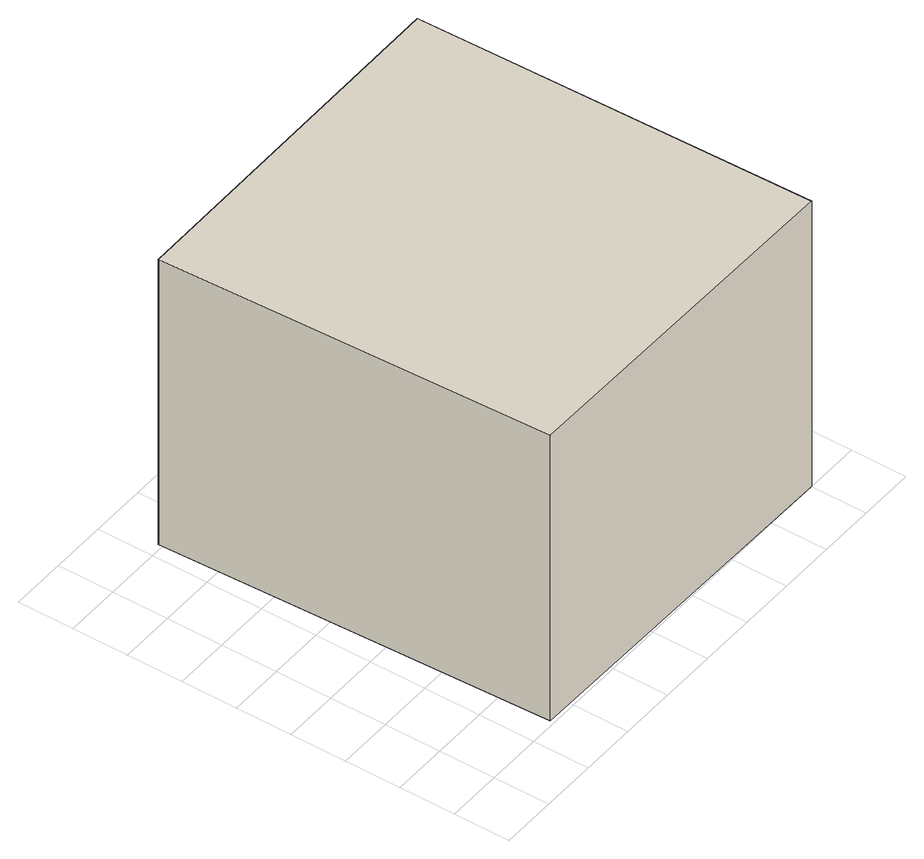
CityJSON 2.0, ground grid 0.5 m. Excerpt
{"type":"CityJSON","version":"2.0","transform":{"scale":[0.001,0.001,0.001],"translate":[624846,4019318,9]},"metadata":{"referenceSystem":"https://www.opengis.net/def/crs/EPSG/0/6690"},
"CityObjects":{
"building1":{"type":"Building","attributes":{"class":"3001","usage":"454","measuredHeight":2.9,"BuildingDetailAttribute.orgUsage":"21","BuildingDetailAttribute.surveyYear":2017,"BuildingRiverFloodingRiskAttribute.description":"2","BuildingRiverFloodingRiskAttribute.rank":"2","BuildingRiverFloodingRiskAttribute.depth":2.5,"BuildingRiverFloodingRiskAttribute.adminType":"2","BuildingRiverFloodingRiskAttribute.scale":"2","BuildingIDAttribute.prefecture":"17","BuildingIDAttribute.city":"17206"},"geometry":[{"type":"Solid","lod":"1","boundaries":[[[[0,1,2,3]],[[2,4,5,3]],[[1,6,4,2]],[[0,7,6,1]],[[3,5,7,0]],[[4,6,7,5]]]]}]}
},
"vertices":[
[4006,3,340],[761,36,340],[631,3539,340],[3925,3561,340],[631,3539,3184],[3925,3561,3184],[761,36,3184],[4006,3,3184]
]}
